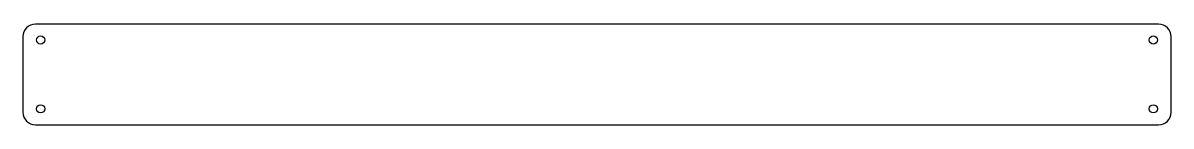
# Model space of a CAD drawing. Extents: x 61 to 365, y -80 to -53.
import ezdxf

# ---------------------------------------------------------------- set-up
doc = ezdxf.new("R2010")
doc.units = 0
doc.layers.get('0').update_dxf_attribs({"linetype": 'continuous'})

# ---------------------------------------------------------------- blocks, each defined once
blk = doc.blocks.new('PART__FEATURE')
at = {"color": 0}
for p, q in [((362.13, -52.94), (63.85, -52.94)), ((60.54, -56.25), (60.54, -76.39)), ((365.44, -76.43), (365.44, -56.25)), ((63.85, -79.69), (362.13, -79.73))]:
    blk.add_line(p, q, dxfattribs=at)
for centre in [(65.23, -57.15), (360.75, -57.15), (65.23, -75.47), (360.75, -75.47)]:
    blk.add_circle(centre, 1.1, dxfattribs=at)
for centre, start, end in [((63.85, -56.25), 90, -180), ((362.13, -56.25), 0, 90), ((63.85, -76.38), -179.948, -89.948), ((362.13, -76.43), -90, 0)]:
    blk.add_arc(centre, 3.31, start, end, dxfattribs=at)

msp = doc.modelspace()

# ---------------------------------------------------------------- block references
at = {"color": 0}
msp.add_blockref('PART__FEATURE', (0, 0), dxfattribs=at)

doc.saveas('drawing.dxf')
